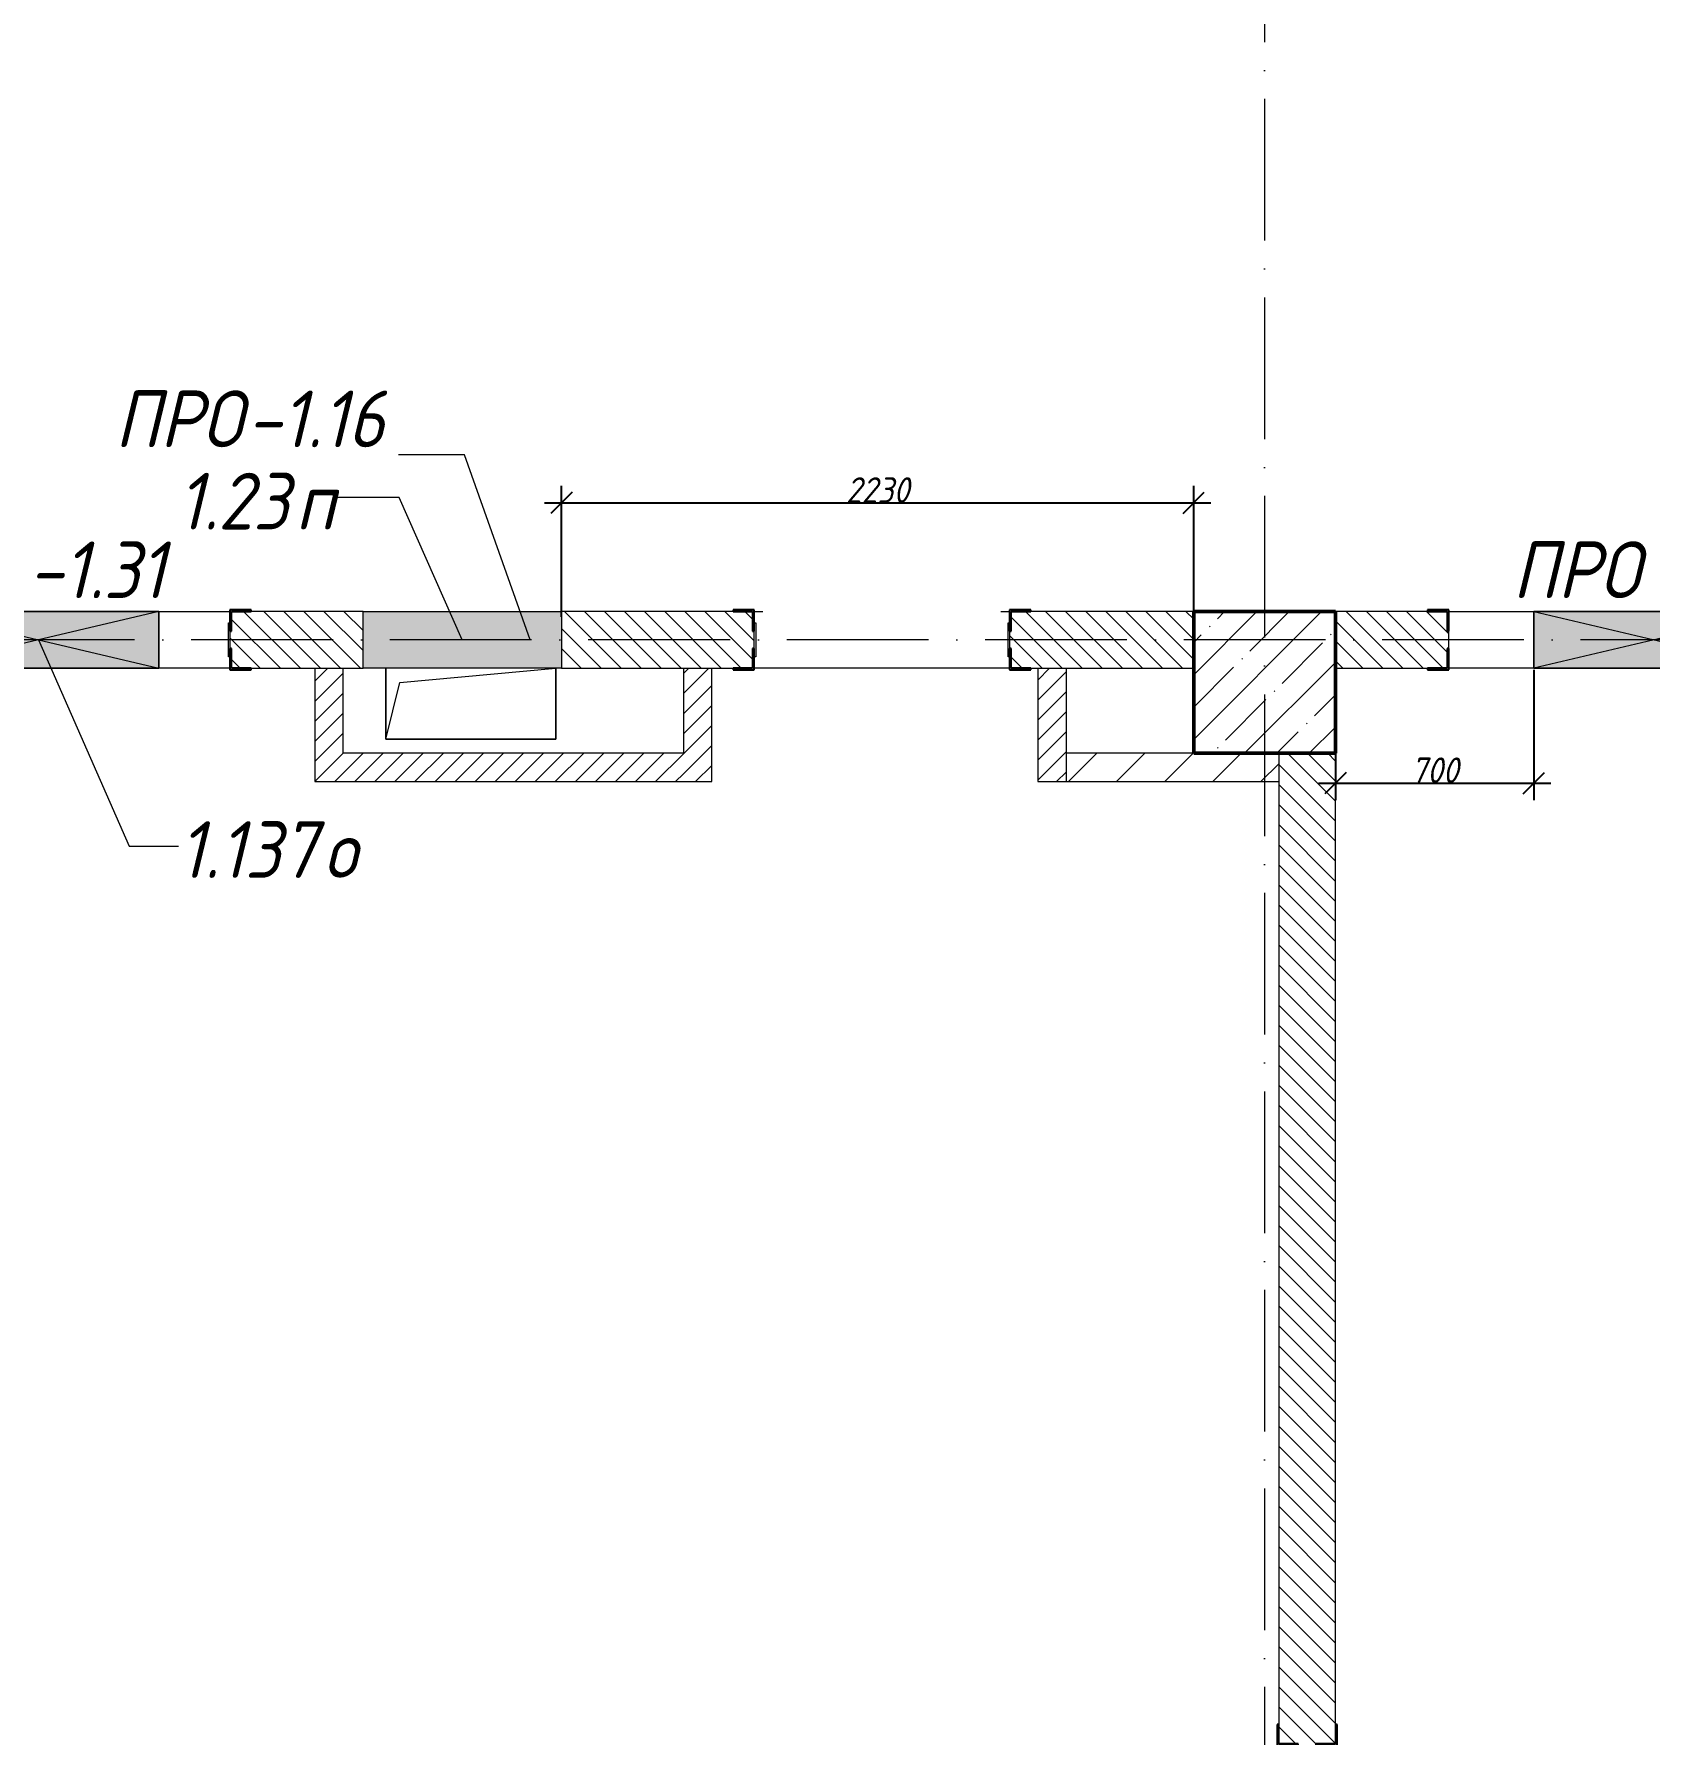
# Model space of a CAD drawing. Header units: millimetres. Extents: x -401725 to 250493, y 305116 to 802890.
# Drawn here: x -144906 to -139206, y 518234 to 524234 of the extents above; entities that cross this region are included whole.
import ezdxf

# ---------------------------------------------------------------- set-up
doc = ezdxf.new("R2010")
doc.units = ezdxf.units.MM
doc.linetypes.add('50_200_ШТРИХ_1Т_ш5_п1_п1_', pattern=[700, 500, -100, 0, -100])
for name, color, linetype, lineweight in [('A-____-____-DIMS', 7, 'Continuous', 9), ('A-DETL-GENF-OTLN', 7, 'Continuous', 9), ('A-FLOR-____-OTLN', 7, 'Continuous', 9), ('A-GENM-____-IDEN', 7, 'Continuous', 9), ('A-GENM-____-MCUT', 7, 'Continuous', 25), ('A-GENM-____-OTLN', 7, 'Continuous', 9), ('A-GENM-____-OTLN-1', 7, 'Continuous', 25), ('A-GLAZ-____-IDEN', 7, 'Continuous', 9), ('A-GLAZ-____-OTLN', 7, 'Continuous', 9), ('A-WALL-____-MCUT', 7, 'Continuous', 13), ('A-WALL-____-PATT-1', 7, 'Continuous', 9), ('A-WALL-FNSH-MCUT-1', 7, 'Continuous', 9), ('I-WALL-____-OTLN', 7, 'Continuous', 9), ('S-COLS-____-MCUT', 7, 'Continuous', 50), ('S-COLS-____-OTLN', 7, 'Continuous', 9), ('S-GRID-____-OTLN-1', 7, '50_200_ШТРИХ_1Т_ш5_п1_п1_', 9)]:
    doc.layers.add(name, color=color, linetype=linetype, lineweight=lineweight)
doc.styles.add('ISOCPEUR_I_11', font='isocpeui.ttf', dxfattribs={"width": 0.9, "height": 200})
doc.styles.add('ISOCPEUR_I_7', font='isocpeui.ttf', dxfattribs={"width": 0.9, "height": 90})
doc.dimstyles.new('ISO-1_8_0_9К_СРЕДНИЙ_Кладочные_2', dxfattribs={"dimscale": 304.8, "dimtxt": 89.638306, "dimasz": 0.246063, "dimexe": 0.19685, "dimexo": 0, "dimgap": 0, "dimtad": 1, "dimdec": 3, "dimrnd": 0.001, "dimdsep": 46, "dimtxsty": 'ISOCPEUR_I_7', "dimblk1": 'OBLIQUE', "dimblk2": 'OBLIQUE', "dimsah": 1, "dimcen": 0.09, "dimdle": 0.19685, "dimazin": 0, "dimtfac": 1, "dimtdec": 4, "dimtix": 1, "dimtmove": 1, "dimatfit": 3, "dimfxl": 1, "dimtvp": 1, "dimtolj": 1, "dimtzin": 0, "dimarcsym": 2})
pattern_1 = [(135, (-176515.067, 459015.94), (-35.35534, -35.35534), [])]
pattern_2 = [(45, (-176515.067, 459015.94), (-35.35534, 35.35534), [])]

# ---------------------------------------------------------------- blocks, each defined once
blk = doc.blocks.new('BSC_Колонна _Прямоугольная - 500х500-V19-АР1_План отверстий 1 этажа в осях 1-64_Ю-ЯЯ')
at = {"layer": 'S-COLS-____-OTLN'}
h = blk.add_hatch(dxfattribs=at)
h.set_pattern_fill('FP_25', color=256, style=0, pattern_type=2)
h.set_pattern_definition([(45, (-35950, -62931.04), (-114.04925, 114.04925), []), (45, (-35835.95, -62931.04), (-114.04925, 114.04925), [201.613, -40.323, 3.353, -36.97])])
h.paths.add_polyline_path([(-250, -250), (250, -250), (250, 250), (-250, 250)], flags=0)
at = {"layer": 'S-COLS-____-MCUT'}
for p, q in [((250, 250), (-250, 250)), ((-250, 250), (-250, -250)), ((250, -250), (250, 250)), ((-250, -250), (250, -250))]:
    blk.add_line(p, q, dxfattribs=at)
blk = doc.blocks.new('Фахверк_СКБ_Уголок - 200_4010-27904266-АР1_План отверстий 1 этажа в осях 1-64_Ю-ЯЯ')
at = {"layer": 'A-GENM-____-MCUT'}
for p, q in [((125, 156), (50, 156)), ((50, 156), (50, 150)), ((50, 150), (119, 150)), ((119, 150), (119, 81)), ((125, 81), (125, 156)), ((119, 81), (125, 81)), ((125, 19), (119, 19)), ((119, 19), (119, -50)), ((125, -56), (125, 19)), ((119, -50), (50, -50)), ((50, -50), (50, -56)), ((50, -56), (125, -56))]:
    blk.add_line(p, q, dxfattribs=at)
blk = doc.blocks.new('Фахверк_СКБ_Уголок - 200_3600-27915153-АР1_План отверстий 1 этажа в осях 1-64_Ю-ЯЯ')
at = {"layer": 'A-GENM-____-MCUT'}
for p, q in [((125, 156), (50, 156)), ((50, 156), (50, 150)), ((50, 150), (119, 150)), ((119, 150), (119, 81)), ((125, 81), (125, 156)), ((119, 81), (125, 81)), ((125, 19), (119, 19)), ((119, 19), (119, -50)), ((125, -56), (125, 19)), ((119, -50), (50, -50)), ((50, -50), (50, -56)), ((50, -56), (125, -56))]:
    blk.add_line(p, q, dxfattribs=at)
blk = doc.blocks.new('154_Стойка_СКБ_Уголок - СМ-2530_200-28213945-АР1_План отверстий 1 этажа в осях 1-64_Ю-ЯЯ')
at = {"layer": 'A-GENM-____-MCUT'}
for p, q in [((125, 156), (125, 81)), ((200, 156), (125, 156)), ((131, 81), (131, 150)), ((131, 150), (200, 150)), ((200, 150), (200, 156)), ((125, 81), (131, 81)), ((131, 19), (125, 19)), ((125, 19), (125, -56)), ((131, -50), (131, 19)), ((125, -56), (200, -56)), ((200, -50), (131, -50)), ((200, -56), (200, -50))]:
    blk.add_line(p, q, dxfattribs=at)
blk = doc.blocks.new('Стойка_Влож_Полоса боковая - Полоса-28213942-АР1_План отверстий 1 этажа в осях 1-64_Ю-ЯЯ')
at = {"layer": 'A-GENM-____-OTLN'}
for p, q in [((-5, 60), (0, 60)), ((-5, -60), (-5, 60)), ((0, 31), (0, -31)), ((0, -60), (-5, -60))]:
    blk.add_line(p, q, dxfattribs=at)
blk = doc.blocks.new('AR_Отверстие Ниша - Лючок-32404452-АР1_План отверстий 1 этажа в осях 1-64_Ю-ЯЯ')
at = {"layer": 'A-GLAZ-____-OTLN'}
blk.add_hatch(color=256, dxfattribs=at).paths.add_polyline_path([(350, -100), (350, 100), (-350, 100), (-350, -100)], flags=0)
for p, q in [((-350, 100), (350, 100)), ((-350, -100), (-350, 100)), ((350, 100), (350, -100)), ((350, -100), (-350, -100))]:
    blk.add_line(p, q, dxfattribs=at)
blk = doc.blocks.new('AR_Отверстие прямоугольное _в плите_ - AR_Отверстие прямоугольное _в плите_-30459255-АР1_План отверстий 1 этажа в осях 1-64_Ю-ЯЯ')
at = {"layer": 'A-GENM-____-OTLN'}
for p, q in [((-300, 125), (-300, -125)), ((-250, 75), (300, 125)), ((300, -125), (300, 125)), ((-300, -125), (-250, 75)), ((-300, -125), (300, -125))]:
    blk.add_line(p, q, dxfattribs=at)
blk = doc.blocks.new('AR_Отверстие прямоугольное _в стене_ - AR_Отверстие прямоугольное _в стене__ОВ-36666481-АР1_План отверстий 1 этажа в осях 1-64_Ю-ЯЯ')
at = {"layer": 'A-GLAZ-____-OTLN'}
blk.add_hatch(color=256, dxfattribs=at).paths.add_polyline_path([(425, -100), (425, 100), (-425, 100), (-425, -100)], flags=0)
at = {"layer": 'A-DETL-GENF-OTLN'}
for p, q in [((-425, -100), (-425, 100)), ((-425, 100), (425, 100)), ((425, 100), (-425, -100)), ((-425, 100), (425, -100)), ((425, 100), (-425, 100)), ((-425, 100), (-425, -100)), ((425, 100), (425, -100)), ((425, -100), (425, 100)), ((425, -100), (-425, -100)), ((-425, -100), (425, -100))]:
    blk.add_line(p, q, dxfattribs=at)
blk = doc.blocks.new('_Oblique')
at = {"color": 0, "linetype": 'ByBlock', "lineweight": -2}
blk.add_line((-0.5, -0.5), (0.5, 0.5), dxfattribs=at)
blk = doc.blocks.new('*D13610')
at = {"layer": 'A-____-____-DIMS', "color": 0, "lineweight": -2, "transparency": 16777216}
for p, q in [((-143045.1, 522178), (-143045.1, 522640.4)), ((-140815.1, 522197), (-140815.1, 522640.4)), ((-143105.1, 522580.4), (-140755.1, 522580.4))]:
    blk.add_line(p, q, dxfattribs=at)
at = {"layer": 'Defpoints', "color": 0, "transparency": 16777216}
for p in [(-140815.1, 522580.4), (-140815.1, 522197), (-143045.1, 522178)]:
    blk.add_point(p, dxfattribs=at)
at = {"layer": 'A-____-____-DIMS', "color": 0, "lineweight": -2, "transparency": 16777216, "xscale": 75, "yscale": 75, "zscale": 75, "rotation": 180}
blk.add_blockref('_Oblique', (-143045.1, 522580.4), dxfattribs=at)
at = {"layer": 'A-____-____-DIMS', "color": 0, "lineweight": -2, "transparency": 16777216, "xscale": 75, "yscale": 75, "zscale": 75}
blk.add_blockref('_Oblique', (-140815.1, 522580.4), dxfattribs=at)
at = {"layer": 'A-____-____-DIMS', "color": 0, "transparency": 16777216, "insert": (-141930.1, 522625.4), "char_height": 90, "width": 546.104, "attachment_point": 5, "style": 'ISOCPEUR_I_7'}
blk.add_mtext('\\A1;2230', dxfattribs=at)
blk = doc.blocks.new('*D13646')
at = {"layer": 'A-____-____-DIMS', "color": 0, "lineweight": -2, "transparency": 16777216}
for p, q in [((-139615.1, 521991), (-139615.1, 521531.7)), ((-140315.1, 521697), (-140315.1, 521531.7)), ((-140375.1, 521591.7), (-139555.1, 521591.7))]:
    blk.add_line(p, q, dxfattribs=at)
at = {"layer": 'Defpoints', "color": 0, "transparency": 16777216}
for p in [(-139615.1, 521991), (-140315.1, 521697), (-139615.1, 521591.7)]:
    blk.add_point(p, dxfattribs=at)
at = {"layer": 'A-____-____-DIMS', "color": 0, "lineweight": -2, "transparency": 16777216, "xscale": 75, "yscale": 75, "zscale": 75, "rotation": 180}
blk.add_blockref('_Oblique', (-140315.1, 521591.7), dxfattribs=at)
at = {"layer": 'A-____-____-DIMS', "color": 0, "lineweight": -2, "transparency": 16777216, "xscale": 75, "yscale": 75, "zscale": 75}
blk.add_blockref('_Oblique', (-139615.1, 521591.7), dxfattribs=at)
at = {"layer": 'A-____-____-DIMS', "color": 0, "transparency": 16777216, "insert": (-139965.1, 521637.3), "char_height": 90, "width": 409.578, "attachment_point": 5, "style": 'ISOCPEUR_I_7'}
blk.add_mtext('\\A1;700', dxfattribs=at)

msp = doc.modelspace()

# ---------------------------------------------------------------- hatches: boundary and pattern name
at = {"layer": 'A-WALL-____-PATT-1'}
h = msp.add_hatch(dxfattribs=at)
h.set_pattern_fill('FP_6', color=256, style=0, pattern_type=2)
h.set_pattern_definition(pattern_1)
h.paths.add_polyline_path([(-141180.4629, 521996.983), (-140815.0675, 521996.983), (-140815.0675, 522196.983), (-141459.0675, 522196.983), (-141459.0675, 522127.983), (-141465.0675, 522127.983), (-141465.0675, 522065.983), (-141459.0675, 522065.983), (-141459.0675, 521996.983), (-141390.0675, 521996.983)], flags=0)
h.paths.add_polyline_path([(-142947.9635, 521996.983), (-142371.0675, 521997.6316), (-142371.0675, 522065.983), (-142365.0675, 522065.983), (-142365.0675, 522127.983), (-142371.0675, 522127.983), (-142371.0675, 522196.983), (-143045.0675, 522196.983), (-143045.0675, 521996.983)], flags=0)
h.paths.add_polyline_path([(-144140.0675, 521996.983), (-143745.0675, 521996.983), (-143745.0675, 522196.983), (-144209.0675, 522196.3343), (-144209.0675, 522127.983), (-144215.0675, 522127.983), (-144215.0675, 522065.983), (-144209.0675, 522065.983), (-144209.0675, 521996.983)], flags=0)
h.paths.add_polyline_path([(-145921.0675, 521996.983), (-145921.0675, 522065.983), (-145915.0675, 522065.983), (-145915.0675, 522127.983), (-145921.0675, 522127.983), (-145921.0675, 522196.983), (-146315.0675, 522196.983), (-146315.0675, 521996.983), (-145990.0675, 521996.983)], flags=0)
h = msp.add_hatch(dxfattribs=at)
h.set_pattern_fill('FP_6', color=256, style=0, pattern_type=2)
h.set_pattern_definition(pattern_1)
h.paths.add_polyline_path([(-138209.0675, 521996.983), (-137815.0675, 521996.983), (-137815.0675, 522196.983), (-138209.0675, 522196.983), (-138209.0675, 522127.983), (-138215.0675, 522127.983), (-138215.0675, 522065.983), (-138209.0675, 522065.983), (-138209.0675, 522036.983)], flags=0)
h.paths.add_polyline_path([(-139990.0675, 521996.983), (-139921.0675, 521996.983), (-139921.0675, 522065.983), (-139915.0675, 522065.983), (-139915.0675, 522127.983), (-139921.0675, 522127.983), (-139921.0675, 522196.983), (-140315.0675, 522196.983), (-140315.0675, 521996.983)], flags=0)
h = msp.add_hatch(dxfattribs=at)
h.set_pattern_fill('FP_5', color=256, style=0, pattern_type=2)
h.set_pattern_definition(pattern_2)
h.paths.add_polyline_path([(-143815.0675, 521596.983), (-143815.0675, 521996.983), (-143915.0675, 521996.983), (-143915.0675, 521596.983)], flags=0)
h = msp.add_hatch(dxfattribs=at)
h.set_pattern_fill('FP_5', color=256, style=0, pattern_type=2)
h.set_pattern_definition(pattern_2)
h.paths.add_polyline_path([(-142515.0675, 521596.983), (-142515.0675, 521996.983), (-142615.0675, 521996.983), (-142615.0675, 521596.983)], flags=0)
h = msp.add_hatch(dxfattribs=at)
h.set_pattern_fill('FP_5', color=256, style=0, pattern_type=2)
h.set_pattern_definition(pattern_2)
h.paths.add_polyline_path([(-141265.0675, 521596.983), (-141265.0675, 521996.983), (-141365.0675, 521996.983), (-141365.0675, 521596.983)], flags=0)
h = msp.add_hatch(dxfattribs=at)
h.set_pattern_fill('FP_5', color=256, style=0, pattern_type=2)
h.set_pattern_definition(pattern_2)
h.paths.add_polyline_path([(-143815.0675, 521596.983), (-142615.0675, 521596.983), (-142615.0675, 521696.983), (-143815.0675, 521696.983)], flags=0)
h = msp.add_hatch(dxfattribs=at)
h.set_pattern_fill('FP_4', color=256, style=0, pattern_type=2)
h.set_pattern_definition([(45, (-176515.07, 459015.94), (-84.85281, 84.85281), [])])
h.paths.add_polyline_path([(-141180.4629, 521596.983), (-140515.0675, 521596.983), (-140515.0675, 521696.983), (-141265.0675, 521696.983), (-141265.0675, 521596.983)], flags=0)
h = msp.add_hatch(dxfattribs=at)
h.set_pattern_fill('FP_6', color=256, style=0, pattern_type=2)
h.set_pattern_definition(pattern_1)
h.paths.add_polyline_path([(-140515.0675, 514696.983), (-140315.0675, 514696.983), (-140315.0675, 518196.983), (-140384.0675, 518196.983), (-140384.0675, 518202.983), (-140315.0675, 518202.983), (-140315.0675, 521696.983), (-140515.0675, 521696.983), (-140515.0675, 518202.983), (-140446.0675, 518202.983), (-140446.0675, 518196.983), (-140515.0675, 518196.983), (-140515.0675, 516239.7989)], flags=0)

# ---------------------------------------------------------------- linework, layer by layer
at = {"layer": 'A-FLOR-____-OTLN'}
for p, q in [((-143665.0675, 521746.983), (-143665.0675, 521996.983)), ((-143065.0675, 521996.983), (-143065.0675, 521746.983)), ((-143065.0675, 521746.983), (-143665.0675, 521746.983))]:
    msp.add_line(p, q, dxfattribs=at)
at = {"layer": 'A-GENM-____-IDEN'}
for p, q in [((-143387.7647, 522749.3683), (-143619.8737, 522749.3683)), ((-143155.6557, 522096.983), (-143387.7647, 522749.3683))]:
    msp.add_line(p, q, dxfattribs=at)
at = {"layer": 'A-GLAZ-____-IDEN'}
for p, q in [((-143617.7468, 522598.6201), (-143840.4262, 522598.6201)), ((-143395.0675, 522096.983), (-143617.7468, 522598.6201)), ((-144890.0675, 522096.983), (-144569.449, 521369.8073)), ((-144569.449, 521369.8073), (-144395.5956, 521369.8073))]:
    msp.add_line(p, q, dxfattribs=at)
at = {"layer": 'A-WALL-____-MCUT'}
for p, q in [((-143745.0675, 522196.983), (-144140.0675, 522196.983)), ((-142440.0675, 522196.983), (-143045.0675, 522196.983)), ((-140815.0675, 522196.983), (-141390.0675, 522196.983)), ((-139990.0675, 522196.983), (-140315.0675, 522196.983)), ((-139915.0675, 522065.983), (-139915.0675, 522127.983)), ((-144140.0675, 521996.983), (-143745.0675, 521996.983)), ((-143045.0675, 521996.983), (-142440.0675, 521996.983)), ((-141390.0675, 521996.983), (-140815.0675, 521996.983)), ((-140315.0675, 521996.983), (-139990.0675, 521996.983)), ((-140515.0675, 521696.983), (-140515.0675, 518271.983)), ((-140315.0675, 518271.983), (-140315.0675, 521696.983))]:
    msp.add_line(p, q, dxfattribs=at)
at = {"layer": 'A-WALL-FNSH-MCUT-1'}
for p, q in [((-143915.0675, 521996.983), (-143915.0675, 521596.983)), ((-143815.0675, 521696.983), (-143815.0675, 521996.983)), ((-142615.0675, 521996.983), (-142615.0675, 521696.983)), ((-142515.0675, 521596.983), (-142515.0675, 521996.983)), ((-141365.0675, 521996.983), (-141365.0675, 521596.983)), ((-141265.0675, 521996.983), (-141265.0675, 521596.983)), ((-142615.0675, 521696.983), (-143815.0675, 521696.983)), ((-140815.0675, 521696.983), (-141265.0675, 521696.983)), ((-143915.0675, 521596.983), (-142515.0675, 521596.983)), ((-141365.0675, 521596.983), (-140515.0675, 521596.983))]:
    msp.add_line(p, q, dxfattribs=at)
at = {"layer": 'I-WALL-____-OTLN'}
for p, q in [((-144465.0675, 522196.983), (-144215.0675, 522196.983)), ((-142365.0675, 522196.983), (-142335.0675, 522196.983)), ((-141495.0675, 522196.983), (-141465.0675, 522196.983)), ((-139915.0675, 522196.983), (-139615.0675, 522196.983)), ((-144215.0675, 521996.983), (-144465.0675, 521996.983)), ((-141465.0675, 521996.983), (-142365.0675, 521996.983)), ((-139615.0675, 521996.983), (-139915.0675, 521996.983))]:
    msp.add_line(p, q, dxfattribs=at)
at = {"layer": 'S-GRID-____-OTLN-1'}
for p, q in [((-140565.0675, 549908.7924), (-140565.0675, 511907.5288)), ((-72440.6609, 522096.983), (-181183.8377, 522096.983))]:
    msp.add_line(p, q, dxfattribs=at)

# ---------------------------------------------------------------- block references
at = {"layer": 'A-GENM-____-OTLN'}
for name, p in [('Стойка_Влож_Полоса боковая - Полоса-28213942-АР1_План отверстий 1 этажа в осях 1-64_Ю-ЯЯ', (-144215.0675, 522096.983)), ('Стойка_Влож_Полоса боковая - Полоса-28213942-АР1_План отверстий 1 этажа в осях 1-64_Ю-ЯЯ', (-141465.0675, 522096.983)), ('AR_Отверстие прямоугольное _в плите_ - AR_Отверстие прямоугольное _в плите_-30459255-АР1_План отверстий 1 этажа в осях 1-64_Ю-ЯЯ', (-143365.0675, 521871.983))]:
    msp.add_blockref(name, p, dxfattribs=at)
at = {"layer": 'A-GENM-____-OTLN', "rotation": 180}
msp.add_blockref('Стойка_Влож_Полоса боковая - Полоса-28213942-АР1_План отверстий 1 этажа в осях 1-64_Ю-ЯЯ', (-142365.0675, 522096.983), dxfattribs=at)
at = {"layer": 'A-GENM-____-OTLN-1'}
for name, p in [('154_Стойка_СКБ_Уголок - СМ-2530_200-28213945-АР1_План отверстий 1 этажа в осях 1-64_Ю-ЯЯ', (-144340.0675, 522046.983)), ('154_Стойка_СКБ_Уголок - СМ-2530_200-28213945-АР1_План отверстий 1 этажа в осях 1-64_Ю-ЯЯ', (-141590.0675, 522046.983)), ('Фахверк_СКБ_Уголок - 200_4010-27904266-АР1_План отверстий 1 этажа в осях 1-64_Ю-ЯЯ', (-140040.0675, 522046.983))]:
    msp.add_blockref(name, p, dxfattribs=at)
for name, p, rotation in [('154_Стойка_СКБ_Уголок - СМ-2530_200-28213945-АР1_План отверстий 1 этажа в осях 1-64_Ю-ЯЯ', (-142240.0675, 522146.983), 180), ('Фахверк_СКБ_Уголок - 200_3600-27915153-АР1_План отверстий 1 этажа в осях 1-64_Ю-ЯЯ', (-140465.0675, 518321.983), 269.9999999999999)]:
    msp.add_blockref(name, p, dxfattribs=dict(at, rotation=rotation))
at = {"layer": 'A-GLAZ-____-OTLN'}
for name, p in [('AR_Отверстие прямоугольное _в стене_ - AR_Отверстие прямоугольное _в стене__ОВ-36666481-АР1_План отверстий 1 этажа в осях 1-64_Ю-ЯЯ', (-144890.0675, 522096.983)), ('AR_Отверстие Ниша - Лючок-32404452-АР1_План отверстий 1 этажа в осях 1-64_Ю-ЯЯ', (-143395.0675, 522096.983)), ('AR_Отверстие прямоугольное _в стене_ - AR_Отверстие прямоугольное _в стене__ОВ-36666481-АР1_План отверстий 1 этажа в осях 1-64_Ю-ЯЯ', (-139190.0675, 522096.983))]:
    msp.add_blockref(name, p, dxfattribs=at)
at = {"layer": 'S-COLS-____-OTLN'}
msp.add_blockref('BSC_Колонна _Прямоугольная - 500х500-V19-АР1_План отверстий 1 этажа в осях 1-64_Ю-ЯЯ', (-140565.0675, 521946.983), dxfattribs=at)

# ---------------------------------------------------------------- texts
at = {"layer": 'A-GENM-____-IDEN', "char_height": 200, "attachment_point": 1, "style": 'ISOCPEUR_I_11'}
for s, insert, width in [('ПРО', (-144620.4303, 522976.4844), 562.784625), ('-1.16', (-144156.0866, 522976.4844), 620.506125), ('-1.31', (-144926.2804, 522444.0991), 620.506125), ('ПРО', (-139690.6241, 522444.0991), 562.784625)]:
    msp.add_mtext(s, dxfattribs=dict(at, insert=insert, width=width))
at = {"layer": 'A-GLAZ-____-IDEN', "char_height": 200, "attachment_point": 1, "style": 'ISOCPEUR_I_11'}
for s, insert, width in [('1.23', (-144399.8778, 522686.2347), 505.063125), ('\\fISOCPEUR|b0|i1|c204|p34|;\\W.9;п', (-143983.159, 522686.2347), 158.734125), ('1.137', (-144395.5956, 521457.4219), 620.506125), ('\\fISOCPEUR|b0|i1|c204|p34|;\\W.9;о', (-143883.6269, 521457.4219), 158.734125)]:
    msp.add_mtext(s, dxfattribs=dict(at, insert=insert, width=width))

# ---------------------------------------------------------------- dimensions: what is measured, and where the dimension line sits
at = {"layer": 'A-____-____-DIMS'}
for base, p1, p2, override, picture, middle in [((-140815.0675, 522580.4394), (-143045.0675, 522177.9968), (-140815.0675, 522196.983), {"dimpost": '<>', "dimfxl": 2230.080823}, '*D13610', (-141930.0675, 522625.4394)), ((-139615.0675, 521591.7076), (-140315.0675, 521696.983), (-139615.0675, 521990.983), {"dimpost": '<>', "dimfxl": 759.233824}, '*D13646', (-139965.0675, 521637.2871))]:
    dim = msp.add_linear_dim(base=base, p1=p1, p2=p2, dimstyle='ISO-1_8_0_9К_СРЕДНИЙ_Кладочные_2', override=override, dxfattribs=at)
    dim.commit()
    dim.dimension.update_dxf_attribs({"geometry": picture, "text_midpoint": middle})

doc.saveas('drawing.dxf')
